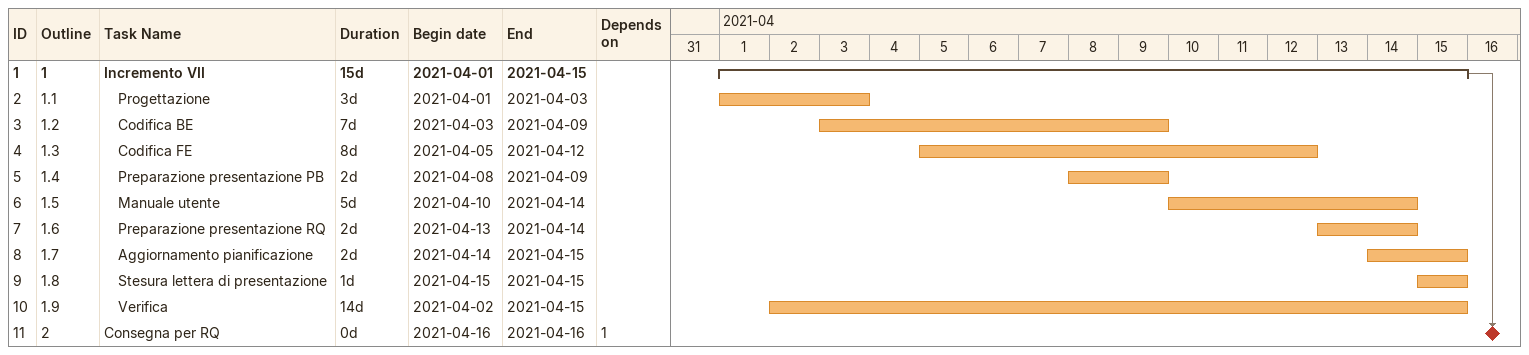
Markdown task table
| ID | WBS | Task | Duration | Start | Finish | Predecessors |
|---|---|---|---|---|---|---|
| 1 | 1 | **Incremento VII** | 15d | 2021-04-01 | 2021-04-15 |  |
| 2 | 1.1 | Progettazione | 3d | 2021-04-01 | 2021-04-03 |  |
| 3 | 1.2 | Codifica BE | 7d | 2021-04-03 | 2021-04-09 |  |
| 4 | 1.3 | Codifica FE | 8d | 2021-04-05 | 2021-04-12 |  |
| 5 | 1.4 | Preparazione presentazione PB | 2d | 2021-04-08 | 2021-04-09 |  |
| 6 | 1.5 | Manuale utente | 5d | 2021-04-10 | 2021-04-14 |  |
| 7 | 1.6 | Preparazione presentazione RQ | 2d | 2021-04-13 | 2021-04-14 |  |
| 8 | 1.7 | Aggiornamento pianificazione | 2d | 2021-04-14 | 2021-04-15 |  |
| 9 | 1.8 | Stesura lettera di presentazione | 1d | 2021-04-15 | 2021-04-15 |  |
| 10 | 1.9 | Verifica | 14d | 2021-04-02 | 2021-04-15 |  |
| 11 | 2 | Consegna per RQ | 0d | 2021-04-16 | 2021-04-16 | 1 |
